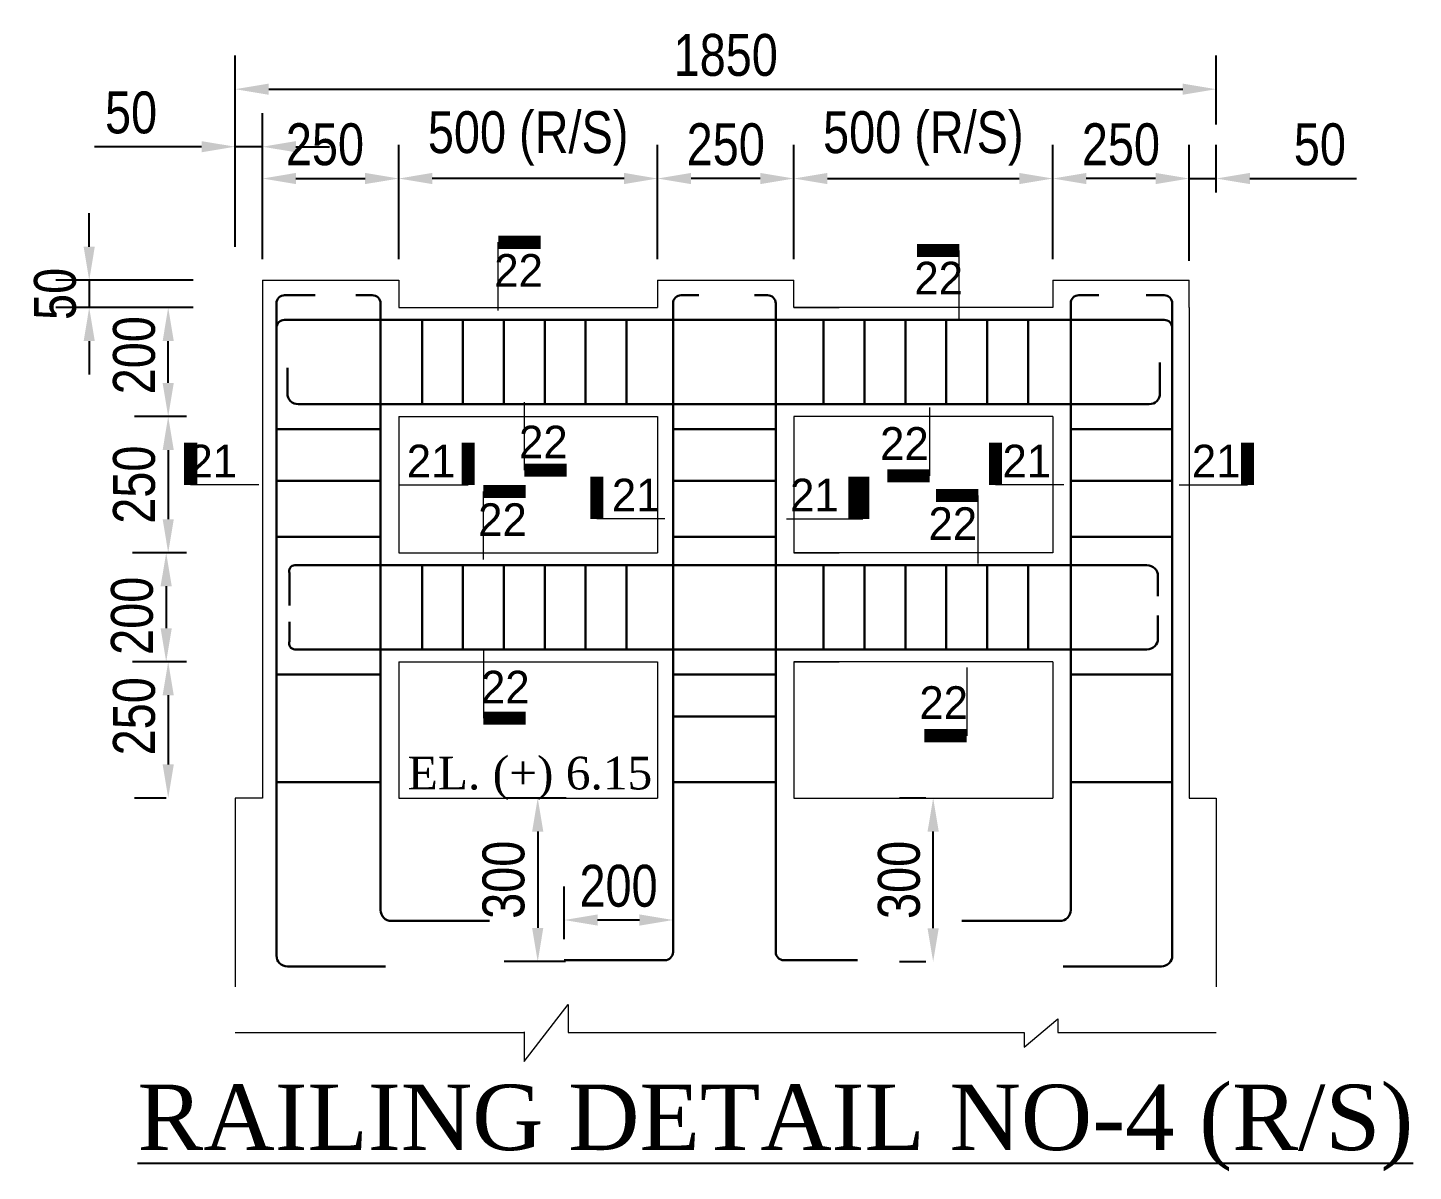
# Model space of a CAD drawing. Extents: x -358915 to 1258323, y -1667244 to -305611.
# Drawn here: x 1116619 to 1119923, y -1474633 to -1471905 of the extents above; entities that cross this region are included whole.
import ezdxf

# ---------------------------------------------------------------- set-up
doc = ezdxf.new("R2010")
doc.units = 0
doc.header["$LTSCALE"] = 300
doc.header["$MEASUREMENT"] = 0
doc.linetypes.add('DASHED', pattern=[0.75, 0.5, -0.25])
doc.layers.get('DEFPOINTS').update_dxf_attribs({"linetype": 'CONTINUOUS'})
doc.layers.add('LINE', color=7, linetype='CONTINUOUS')
doc.layers.add('TEXT', color=10, linetype='CONTINUOUS')
doc.layers.add('ROD', color=1, linetype='CONTINUOUS', lineweight=30)
doc.styles.add('DIM', font='isocp3.shx')
doc.styles.add('SH-T2', font='arial.ttf', dxfattribs={"width": 0.8})
doc.dimstyles.new('dim_50', dxfattribs={"dimtxt": 100, "dimasz": 100, "dimexe": 50, "dimexo": 30, "dimgap": 30, "dimtad": 1, "dimdec": 0, "dimzin": 0, "dimdsep": 46, "dimtxsty": 'DIM', "dimcen": 0.09, "dimclrd": 5, "dimclre": 5, "dimclrt": 7, "dimadec": 0, "dimazin": 0, "dimtfac": 1, "dimtdec": 0, "dimtmove": 0, "dimatfit": 3, "dimfxl": 1, "dimtolj": 1, "dimtzin": 0, "dimarcsym": 1})

# ---------------------------------------------------------------- blocks, each defined once
blk = doc.blocks.new('se')
at = {"layer": 'TEXT', "color": 6, "lineweight": 9, "ltscale": 3}
blk.add_lwpolyline([(0, 0, 20, 20, 0), (0, 64.7, 0, 0, 0)], format="xyseb", dxfattribs=at)
blk.add_lwpolyline([(-104.2, 0), (0, 0)], dxfattribs=at)
blk = doc.blocks.new('*D1219')
at = {"layer": 'DEFPOINTS', "color": 0, "transparency": 16777216}
for p in [(1117503.3, -1472264.6), (1117178.3, -1472507.3), (1117503.3, -1472507.3)]:
    blk.add_point(p, dxfattribs=at)
at = {"layer": 'LINE', "color": 5, "lineweight": -2, "transparency": 16777216}
for p, q in [((1117178.3, -1472457.3), (1117178.3, -1472184.6)), ((1117503.3, -1472457.3), (1117503.3, -1472184.6)), ((1117258.3, -1472264.6), (1117423.3, -1472264.6))]:
    blk.add_line(p, q, dxfattribs=at)
at = {"layer": 'LINE', "color": 5, "transparency": 16777216}
for points in [[(1117258.3, -1472251.2), (1117258.3, -1472277.9), (1117178.3, -1472264.6)], [(1117423.3, -1472251.2), (1117423.3, -1472277.9), (1117503.3, -1472264.6)]]:
    blk.add_solid(points, dxfattribs=at)
at = {"layer": 'LINE', "color": 7, "transparency": 16777216, "insert": (1117327.4, -1472183.5), "char_height": 100, "attachment_point": 5, "style": 'SH-T2'}
blk.add_mtext('\\A1;250', dxfattribs=at)
blk = doc.blocks.new('*D1220')
at = {"layer": 'DEFPOINTS', "color": 0, "transparency": 16777216}
for p in [(1117503.3, -1472264.6), (1117503.3, -1472507.3), (1118120.8, -1472507.3)]:
    blk.add_point(p, dxfattribs=at)
at = {"layer": 'LINE', "color": 5, "lineweight": -2, "transparency": 16777216}
for p, q in [((1117503.3, -1472457.3), (1117503.3, -1472184.6)), ((1118120.8, -1472457.3), (1118120.8, -1472184.6)), ((1118040.8, -1472264.6), (1117583.3, -1472264.6))]:
    blk.add_line(p, q, dxfattribs=at)
at = {"layer": 'LINE', "color": 5, "transparency": 16777216}
for points in [[(1117583.3, -1472251.2), (1117583.3, -1472277.9), (1117503.3, -1472264.6)], [(1118040.8, -1472251.2), (1118040.8, -1472277.9), (1118120.8, -1472264.6)]]:
    blk.add_solid(points, dxfattribs=at)
at = {"layer": 'LINE', "color": 7, "transparency": 16777216, "insert": (1117812, -1472169), "char_height": 100, "attachment_point": 5, "style": 'SH-T2'}
blk.add_mtext('\\A1;500 (R/S)', dxfattribs=at)
blk = doc.blocks.new('*D1221')
at = {"layer": 'DEFPOINTS', "color": 0, "transparency": 16777216}
for p in [(1118120.8, -1472264.6), (1118120.8, -1472435.7), (1118445.8, -1472435.7)]:
    blk.add_point(p, dxfattribs=at)
at = {"layer": 'LINE', "color": 5, "lineweight": -2, "transparency": 16777216}
for p, q in [((1118120.8, -1472385.7), (1118120.8, -1472184.6)), ((1118445.8, -1472385.7), (1118445.8, -1472184.6)), ((1118365.8, -1472264.6), (1118200.8, -1472264.6))]:
    blk.add_line(p, q, dxfattribs=at)
at = {"layer": 'LINE', "color": 5, "transparency": 16777216}
for points in [[(1118200.8, -1472251.2), (1118200.8, -1472277.9), (1118120.8, -1472264.6)], [(1118365.8, -1472251.2), (1118365.8, -1472277.9), (1118445.8, -1472264.6)]]:
    blk.add_solid(points, dxfattribs=at)
at = {"layer": 'LINE', "color": 7, "transparency": 16777216, "insert": (1118283.3, -1472183.5), "char_height": 100, "attachment_point": 5, "style": 'SH-T2'}
blk.add_mtext('\\A1;250', dxfattribs=at)
blk = doc.blocks.new('*D1222')
at = {"layer": 'DEFPOINTS', "color": 0, "transparency": 16777216}
for p in [(1116953.6, -1472572.3), (1117047.2, -1472572.3), (1117047.2, -1472832.3)]:
    blk.add_point(p, dxfattribs=at)
at = {"layer": 'LINE', "color": 5, "lineweight": -2, "transparency": 16777216}
for p, q in [((1116997.2, -1472572.3), (1116873.6, -1472572.3)), ((1116953.6, -1472752.3), (1116953.6, -1472652.3)), ((1116997.2, -1472832.3), (1116873.6, -1472832.3))]:
    blk.add_line(p, q, dxfattribs=at)
at = {"layer": 'LINE', "color": 5, "transparency": 16777216}
for points in [[(1116940.3, -1472652.3), (1116966.9, -1472652.3), (1116953.6, -1472572.3)], [(1116940.3, -1472752.3), (1116966.9, -1472752.3), (1116953.6, -1472832.3)]]:
    blk.add_solid(points, dxfattribs=at)
at = {"layer": 'LINE', "color": 7, "transparency": 16777216, "insert": (1116872.6, -1472686.1), "char_height": 100, "attachment_point": 5, "rotation": 90, "style": 'SH-T2'}
blk.add_mtext('\\A1;200', dxfattribs=at)
blk = doc.blocks.new('*D1223')
at = {"layer": 'DEFPOINTS', "color": 0, "transparency": 16777216}
for p in [(1117047.2, -1472832.3), (1116953.6, -1473157.3), (1117047.2, -1473157.3)]:
    blk.add_point(p, dxfattribs=at)
at = {"layer": 'LINE', "color": 5, "lineweight": -2, "transparency": 16777216}
for p, q in [((1116997.2, -1472832.3), (1116873.6, -1472832.3)), ((1116953.6, -1472912.3), (1116953.6, -1473077.3)), ((1116997.2, -1473157.3), (1116873.6, -1473157.3))]:
    blk.add_line(p, q, dxfattribs=at)
at = {"layer": 'LINE', "color": 5, "transparency": 16777216}
for points in [[(1116940.3, -1472912.3), (1116966.9, -1472912.3), (1116953.6, -1472832.3)], [(1116940.3, -1473077.3), (1116966.9, -1473077.3), (1116953.6, -1473157.3)]]:
    blk.add_solid(points, dxfattribs=at)
at = {"layer": 'LINE', "color": 7, "transparency": 16777216, "insert": (1116872.6, -1472994.8), "char_height": 100, "attachment_point": 5, "rotation": 90, "style": 'SH-T2'}
blk.add_mtext('\\A1;250', dxfattribs=at)
blk = doc.blocks.new('*D1224')
at = {"layer": 'DEFPOINTS', "color": 0, "transparency": 16777216}
for p in [(1117047.2, -1473157.3), (1116948.8, -1473417.3), (1117047.2, -1473417.3)]:
    blk.add_point(p, dxfattribs=at)
at = {"layer": 'LINE', "color": 5, "lineweight": -2, "transparency": 16777216}
for p, q in [((1116997.2, -1473157.3), (1116868.8, -1473157.3)), ((1116948.8, -1473237.3), (1116948.8, -1473337.3)), ((1116997.2, -1473417.3), (1116868.8, -1473417.3))]:
    blk.add_line(p, q, dxfattribs=at)
at = {"layer": 'LINE', "color": 5, "transparency": 16777216}
for points in [[(1116935.4, -1473237.3), (1116962.1, -1473237.3), (1116948.8, -1473157.3)], [(1116935.4, -1473337.3), (1116962.1, -1473337.3), (1116948.8, -1473417.3)]]:
    blk.add_solid(points, dxfattribs=at)
at = {"layer": 'LINE', "color": 7, "transparency": 16777216, "insert": (1116867.7, -1473307.6), "char_height": 100, "attachment_point": 5, "rotation": 90, "style": 'SH-T2'}
blk.add_mtext('\\A1;200', dxfattribs=at)
blk = doc.blocks.new('*D1225')
at = {"layer": 'DEFPOINTS', "color": 0, "transparency": 16777216}
for p in [(1116998.8, -1473417.3), (1116953.6, -1473742.3), (1116998.8, -1473742.3)]:
    blk.add_point(p, dxfattribs=at)
at = {"layer": 'LINE', "color": 5, "lineweight": -2, "transparency": 16777216}
for p, q in [((1116948.8, -1473417.3), (1116873.6, -1473417.3)), ((1116953.6, -1473497.3), (1116953.6, -1473662.3)), ((1116948.8, -1473742.3), (1116873.6, -1473742.3))]:
    blk.add_line(p, q, dxfattribs=at)
at = {"layer": 'LINE', "color": 5, "transparency": 16777216}
for points in [[(1116940.3, -1473497.3), (1116966.9, -1473497.3), (1116953.6, -1473417.3)], [(1116940.3, -1473662.3), (1116966.9, -1473662.3), (1116953.6, -1473742.3)]]:
    blk.add_solid(points, dxfattribs=at)
at = {"layer": 'LINE', "color": 7, "transparency": 16777216, "insert": (1116872.6, -1473547.3), "char_height": 100, "attachment_point": 5, "rotation": 90, "style": 'SH-T2'}
blk.add_mtext('\\A1;250', dxfattribs=at)
blk = doc.blocks.new('*D1226')
at = {"layer": 'DEFPOINTS', "color": 0, "transparency": 16777216}
for p in [(1119063.3, -1472264.6), (1118445.8, -1472507.3), (1119063.3, -1472507.3)]:
    blk.add_point(p, dxfattribs=at)
at = {"layer": 'LINE', "color": 5, "lineweight": -2, "transparency": 16777216}
for p, q in [((1118445.8, -1472457.3), (1118445.8, -1472184.6)), ((1119063.3, -1472457.3), (1119063.3, -1472184.6)), ((1118525.8, -1472264.6), (1118983.3, -1472264.6))]:
    blk.add_line(p, q, dxfattribs=at)
at = {"layer": 'LINE', "color": 5, "transparency": 16777216}
for points in [[(1118525.8, -1472251.2), (1118525.8, -1472277.9), (1118445.8, -1472264.6)], [(1118983.3, -1472251.2), (1118983.3, -1472277.9), (1119063.3, -1472264.6)]]:
    blk.add_solid(points, dxfattribs=at)
at = {"layer": 'LINE', "color": 7, "transparency": 16777216, "insert": (1118754.5, -1472169), "char_height": 100, "attachment_point": 5, "style": 'SH-T2'}
blk.add_mtext('\\A1;500 (R/S)', dxfattribs=at)
blk = doc.blocks.new('*D1227')
at = {"layer": 'DEFPOINTS', "color": 0, "transparency": 16777216}
for p in [(1118778, -1473742.3), (1118810.9, -1473742.3), (1118810.9, -1474132.9)]:
    blk.add_point(p, dxfattribs=at)
at = {"layer": 'LINE', "color": 5, "lineweight": -2, "transparency": 16777216}
for p, q in [((1118760.9, -1473742.3), (1118698, -1473742.3)), ((1118778, -1474052.9), (1118778, -1473822.3)), ((1118760.9, -1474132.9), (1118698, -1474132.9))]:
    blk.add_line(p, q, dxfattribs=at)
at = {"layer": 'LINE', "color": 5, "transparency": 16777216}
for points in [[(1118764.6, -1473822.3), (1118791.3, -1473822.3), (1118778, -1473742.3)], [(1118764.6, -1474052.9), (1118791.3, -1474052.9), (1118778, -1474132.9)]]:
    blk.add_solid(points, dxfattribs=at)
at = {"layer": 'LINE', "color": 7, "transparency": 16777216, "insert": (1118696.9, -1473937.6), "char_height": 100, "attachment_point": 5, "rotation": 90, "style": 'SH-T2'}
blk.add_mtext('\\A1;300', dxfattribs=at)
blk = doc.blocks.new('*D1228')
at = {"layer": 'DEFPOINTS', "color": 0, "transparency": 16777216}
for p in [(1117062.9, -1472507.3), (1116765.2, -1472572.3), (1117062.9, -1472572.3)]:
    blk.add_point(p, dxfattribs=at)
at = {"layer": 'LINE', "color": 5, "lineweight": -2, "transparency": 16777216}
for p, q in [((1116765.2, -1472427.3), (1116765.2, -1472347.3)), ((1117012.9, -1472507.3), (1116685.2, -1472507.3)), ((1116765.2, -1472507.3), (1116765.2, -1472572.3)), ((1117012.9, -1472572.3), (1116685.2, -1472572.3)), ((1116765.2, -1472652.3), (1116765.2, -1472732.3))]:
    blk.add_line(p, q, dxfattribs=at)
at = {"layer": 'LINE', "color": 5, "transparency": 16777216}
for points in [[(1116751.9, -1472427.3), (1116778.5, -1472427.3), (1116765.2, -1472507.3)], [(1116751.9, -1472652.3), (1116778.5, -1472652.3), (1116765.2, -1472572.3)]]:
    blk.add_solid(points, dxfattribs=at)
at = {"layer": 'LINE', "color": 7, "transparency": 16777216, "insert": (1116684.1, -1472539.8), "char_height": 100, "attachment_point": 5, "rotation": 90, "style": 'SH-T2'}
blk.add_mtext('\\A1;50', dxfattribs=at)
blk = doc.blocks.new('*D1229')
at = {"layer": 'DEFPOINTS', "color": 0, "transparency": 16777216}
for p in [(1117952.8, -1473742.3), (1117834.9, -1474132.3), (1117951.4, -1474132.3)]:
    blk.add_point(p, dxfattribs=at)
at = {"layer": 'LINE', "color": 5, "lineweight": -2, "transparency": 16777216}
for p, q in [((1117902.8, -1473742.3), (1117754.9, -1473742.3)), ((1117834.9, -1473822.3), (1117834.9, -1474052.3)), ((1117901.4, -1474132.3), (1117754.9, -1474132.3))]:
    blk.add_line(p, q, dxfattribs=at)
at = {"layer": 'LINE', "color": 5, "transparency": 16777216}
for points in [[(1117821.5, -1473822.3), (1117848.2, -1473822.3), (1117834.9, -1473742.3)], [(1117821.5, -1474052.3), (1117848.2, -1474052.3), (1117834.9, -1474132.3)]]:
    blk.add_solid(points, dxfattribs=at)
at = {"layer": 'LINE', "color": 7, "transparency": 16777216, "insert": (1117753.8, -1473937.3), "char_height": 100, "attachment_point": 5, "rotation": 90, "style": 'SH-T2'}
blk.add_mtext('\\A1;300', dxfattribs=at)
blk = doc.blocks.new('*D1230')
at = {"layer": 'DEFPOINTS', "color": 0, "transparency": 16777216}
for p in [(1117897.8, -1474033.3), (1117897.8, -1474129.1), (1118157.6, -1474109.6)]:
    blk.add_point(p, dxfattribs=at)
at = {"layer": 'LINE', "color": 5, "lineweight": -2, "transparency": 16777216}
for p, q in [((1117897.8, -1474079.1), (1117897.8, -1473953.3)), ((1118157.6, -1474059.6), (1118157.6, -1473953.3)), ((1118077.6, -1474033.3), (1117977.8, -1474033.3))]:
    blk.add_line(p, q, dxfattribs=at)
at = {"layer": 'LINE', "color": 5, "transparency": 16777216}
for points in [[(1117977.8, -1474020), (1117977.8, -1474046.7), (1117897.8, -1474033.3)], [(1118077.6, -1474020), (1118077.6, -1474046.7), (1118157.6, -1474033.3)]]:
    blk.add_solid(points, dxfattribs=at)
at = {"layer": 'LINE', "color": 7, "transparency": 16777216, "insert": (1118027.7, -1473952.3), "char_height": 100, "attachment_point": 5, "style": 'SH-T2'}
blk.add_mtext('\\A1;200', dxfattribs=at)
blk = doc.blocks.new('*D1231')
at = {"layer": 'DEFPOINTS', "color": 0, "transparency": 16777216}
for p in [(1119063.3, -1472264.6), (1119063.3, -1472435.7), (1119388.3, -1472510.6)]:
    blk.add_point(p, dxfattribs=at)
at = {"layer": 'LINE', "color": 5, "lineweight": -2, "transparency": 16777216}
for p, q in [((1119063.3, -1472385.7), (1119063.3, -1472184.6)), ((1119388.3, -1472460.6), (1119388.3, -1472184.6)), ((1119308.3, -1472264.6), (1119143.3, -1472264.6))]:
    blk.add_line(p, q, dxfattribs=at)
at = {"layer": 'LINE', "color": 5, "transparency": 16777216}
for points in [[(1119143.3, -1472251.2), (1119143.3, -1472277.9), (1119063.3, -1472264.6)], [(1119308.3, -1472251.2), (1119308.3, -1472277.9), (1119388.3, -1472264.6)]]:
    blk.add_solid(points, dxfattribs=at)
at = {"layer": 'LINE', "color": 7, "transparency": 16777216, "insert": (1119225.8, -1472183.5), "char_height": 100, "attachment_point": 5, "style": 'SH-T2'}
blk.add_mtext('\\A1;250', dxfattribs=at)
blk = doc.blocks.new('*D1232')
at = {"layer": 'DEFPOINTS', "color": 0, "transparency": 16777216}
for p in [(1119453.3, -1472264.6), (1119388.3, -1472347.8), (1119453.3, -1472347.8)]:
    blk.add_point(p, dxfattribs=at)
at = {"layer": 'LINE', "color": 5, "lineweight": -2, "transparency": 16777216}
for p, q in [((1119388.3, -1472297.8), (1119388.3, -1472184.6)), ((1119453.3, -1472297.8), (1119453.3, -1472184.6)), ((1119308.3, -1472264.6), (1119228.3, -1472264.6)), ((1119388.3, -1472264.6), (1119453.3, -1472264.6)), ((1119533.3, -1472264.6), (1119787.6, -1472264.6))]:
    blk.add_line(p, q, dxfattribs=at)
at = {"layer": 'LINE', "color": 5, "transparency": 16777216}
for points in [[(1119308.3, -1472251.2), (1119308.3, -1472277.9), (1119388.3, -1472264.6)], [(1119533.3, -1472251.2), (1119533.3, -1472277.9), (1119453.3, -1472264.6)]]:
    blk.add_solid(points, dxfattribs=at)
at = {"layer": 'LINE', "color": 7, "transparency": 16777216, "insert": (1119700.4, -1472183.5), "char_height": 100, "attachment_point": 5, "style": 'SH-T2'}
blk.add_mtext('\\A1;50', dxfattribs=at)
blk = doc.blocks.new('*D1233')
at = {"layer": 'DEFPOINTS', "color": 0, "transparency": 16777216}
for p in [(1117113.3, -1472188.7), (1117113.3, -1472477.7), (1117178.3, -1472477.7)]:
    blk.add_point(p, dxfattribs=at)
at = {"layer": 'LINE', "color": 5, "lineweight": -2, "transparency": 16777216}
for p, q in [((1117113.3, -1472427.7), (1117113.3, -1472108.7)), ((1117178.3, -1472427.7), (1117178.3, -1472108.7)), ((1117033.3, -1472188.7), (1116777.8, -1472188.7)), ((1117178.3, -1472188.7), (1117113.3, -1472188.7)), ((1117258.3, -1472188.7), (1117338.3, -1472188.7))]:
    blk.add_line(p, q, dxfattribs=at)
at = {"layer": 'LINE', "color": 5, "transparency": 16777216}
for points in [[(1117033.3, -1472175.4), (1117033.3, -1472202), (1117113.3, -1472188.7)], [(1117258.3, -1472175.4), (1117258.3, -1472202), (1117178.3, -1472188.7)]]:
    blk.add_solid(points, dxfattribs=at)
at = {"layer": 'LINE', "color": 7, "transparency": 16777216, "insert": (1116865, -1472107.6), "char_height": 100, "attachment_point": 5, "style": 'SH-T2'}
blk.add_mtext('\\A1;50', dxfattribs=at)
blk = doc.blocks.new('*D1234')
at = {"layer": 'DEFPOINTS', "color": 0, "transparency": 16777216}
for p in [(1119453.3, -1472051.5), (1117113.3, -1472185.6), (1119453.3, -1472185.6)]:
    blk.add_point(p, dxfattribs=at)
at = {"layer": 'LINE', "color": 5, "lineweight": -2, "transparency": 16777216}
for p, q in [((1117113.3, -1472135.6), (1117113.3, -1471971.5)), ((1119453.3, -1472135.6), (1119453.3, -1471971.5)), ((1117193.3, -1472051.5), (1119373.3, -1472051.5))]:
    blk.add_line(p, q, dxfattribs=at)
at = {"layer": 'LINE', "color": 5, "transparency": 16777216}
for points in [[(1117193.3, -1472038.2), (1117193.3, -1472064.8), (1117113.3, -1472051.5)], [(1119373.3, -1472038.2), (1119373.3, -1472064.8), (1119453.3, -1472051.5)]]:
    blk.add_solid(points, dxfattribs=at)
at = {"layer": 'LINE', "color": 7, "transparency": 16777216, "insert": (1118283.3, -1471970.4), "char_height": 100, "attachment_point": 5, "style": 'SH-T2'}
blk.add_mtext('\\A1;1850', dxfattribs=at)

msp = doc.modelspace()

# ---------------------------------------------------------------- linework, layer by layer
at = {"layer": 'LINE', "lineweight": 9}
for p, q in [((1117178.3, -1472507.3), (1117178.3, -1473742.3)), ((1117503.3, -1472572.3), (1118120.8, -1472572.3)), ((1118445.8, -1472572.3), (1118553.5, -1472572.3)), ((1119063.3, -1472572.3), (1118445.8, -1472572.3)), ((1119388.3, -1472572.3), (1119388.3, -1473742.3)), ((1117503.3, -1472832.3), (1118120.8, -1472832.3)), ((1117503.3, -1472832.3), (1117503.3, -1473157.3)), ((1118120.8, -1472832.3), (1118120.8, -1473157.3)), ((1118445.8, -1472832.3), (1118445.8, -1473157.3)), ((1119063.3, -1472832.3), (1118445.8, -1472832.3)), ((1118445.8, -1472832.3), (1118445.8, -1473157.3)), ((1119063.3, -1472832.3), (1119063.3, -1473157.3)), ((1117503.3, -1473157.3), (1118120.8, -1473157.3)), ((1118445.8, -1473157.3), (1118553.5, -1473157.3)), ((1119063.3, -1473157.3), (1118445.8, -1473157.3)), ((1117503.3, -1473417.3), (1118120.8, -1473417.3)), ((1117503.3, -1473417.3), (1117503.3, -1473742.3)), ((1118120.8, -1473417.3), (1118120.8, -1473742.3)), ((1118445.8, -1473417.3), (1118553.5, -1473417.3)), ((1118445.8, -1473417.3), (1118445.8, -1473742.3)), ((1119063.3, -1473417.3), (1118445.8, -1473417.3)), ((1118445.8, -1473417.3), (1118445.8, -1473742.3)), ((1119063.3, -1473417.3), (1119063.3, -1473742.3)), ((1117503.3, -1473742.3), (1118120.8, -1473742.3)), ((1118445.8, -1473742.3), (1119063.3, -1473742.3)), ((1118994.7, -1474336.6), (1119075.7, -1474269)), ((1119075.7, -1474269), (1119075.7, -1474301.5)), ((1118994.7, -1474301.5), (1118994.7, -1474336.6))]:
    msp.add_line(p, q, dxfattribs=at)
at = {"layer": 'LINE', "linetype": 'DASHED', "lineweight": 9, "ltscale": 3}
msp.add_line((1117503.3, -1472507.3), (1117503.3, -1472572.3), dxfattribs=at)
at = {"layer": 'LINE', "lineweight": 15}
for p, q in [((1117802.9, -1474370.4), (1117907.4, -1474235.2)), ((1117907.4, -1474235.2), (1117907.4, -1474301.5)), ((1117113.3, -1474301.5), (1117802.9, -1474301.5)), ((1117802.9, -1474300.2), (1117802.9, -1474370.4)), ((1117907.4, -1474301.5), (1118994.7, -1474301.5)), ((1119075.7, -1474301.5), (1119453.3, -1474301.5))]:
    msp.add_line(p, q, dxfattribs=at)
at = {"layer": 'LINE', "linetype": 'DASHED', "lineweight": 9, "ltscale": 3}
for points in [[(1117178.3, -1472507.3), (1117503.3, -1472507.3)], [(1118120.8, -1472507.3), (1118445.8, -1472507.3)], [(1118120.8, -1472507.3), (1118120.8, -1472572.3)], [(1118445.8, -1472572.3), (1118445.8, -1472507.3)], [(1118445.8, -1472572.3), (1118445.8, -1472507.3)], [(1119063.3, -1472507.3), (1119388.3, -1472507.3)], [(1119063.3, -1472507.3), (1119063.3, -1472572.3)], [(1119388.3, -1472572.3), (1119388.3, -1472507.3)], [(1117178.3, -1473742.3), (1117113.3, -1473742.3), (1117113.3, -1474301.5)], [(1119388.3, -1473742.3), (1119453.3, -1473742.3), (1119453.3, -1474301.5)]]:
    msp.add_lwpolyline(points, dxfattribs=at)
at = {"layer": 'ROD'}
for p, q in [((1117231.3, -1472601.8), (1118445.8, -1472601.8)), ((1117434.1, -1472601.8), (1117231.3, -1472601.8)), ((1117459.9, -1472601.8), (1117459.9, -1474009.6)), ((1117559, -1472802.9), (1117559, -1472601.8)), ((1117656.5, -1472802.9), (1117656.5, -1472601.8)), ((1117754, -1472802.9), (1117754, -1472601.8)), ((1117851.5, -1472802.9), (1117851.5, -1472601.8)), ((1117851.5, -1472802.9), (1117851.5, -1472601.8)), ((1117949, -1472802.9), (1117949, -1472601.8)), ((1118046.5, -1472802.9), (1118046.5, -1472601.8)), ((1118376.6, -1472601.8), (1118177.1, -1472601.8)), ((1118445.8, -1472601.8), (1118553.5, -1472601.8)), ((1119324.9, -1472601.8), (1118445.8, -1472601.8)), ((1118516.8, -1472802.9), (1118516.8, -1472601.8)), ((1118614.3, -1472802.9), (1118614.3, -1472601.8)), ((1118711.8, -1472802.9), (1118711.8, -1472601.8)), ((1118809.3, -1472802.9), (1118809.3, -1472601.8)), ((1118809.3, -1472802.9), (1118809.3, -1472601.8)), ((1118906.8, -1472802.9), (1118906.8, -1472601.8)), ((1119004.3, -1472802.9), (1119004.3, -1472601.8)), ((1119131.9, -1472601.8), (1119328.8, -1472601.8)), ((1117211.8, -1474118.1), (1117211.8, -1472621.3)), ((1117211.8, -1472716.2), (1117211.8, -1472621.3)), ((1118157.6, -1474109.6), (1118157.6, -1472629.4)), ((1118157.6, -1472629.4), (1118157.6, -1472654.1)), ((1118402.4, -1472629.4), (1118402.4, -1474109.6)), ((1119348.3, -1472716.2), (1119348.3, -1472621.3)), ((1119348.3, -1474118.1), (1119348.3, -1472643.6)), ((1119106, -1472669.3), (1119106, -1474009.6)), ((1117237.8, -1472776.9), (1117237.8, -1472715.8)), ((1119319, -1472776.9), (1119319, -1472703.4)), ((1117263.8, -1472802.9), (1118445.8, -1472802.9)), ((1118445.8, -1472802.9), (1118553.5, -1472802.9)), ((1119293, -1472802.9), (1118445.8, -1472802.9)), ((1117211.8, -1472862.6), (1117459.9, -1472862.6)), ((1118157.6, -1472862.6), (1118374.3, -1472862.6)), ((1118192.3, -1472862.6), (1118402.4, -1472862.6)), ((1119348.3, -1472862.6), (1119106, -1472862.6)), ((1117211.8, -1472985.7), (1117459.9, -1472985.7)), ((1118157.6, -1472985.7), (1118374.3, -1472985.7)), ((1118192.3, -1472985.7), (1118402.4, -1472985.7)), ((1119348.3, -1472985.7), (1119106, -1472985.7)), ((1117211.8, -1473119.1), (1117459.9, -1473119.1)), ((1118157.6, -1473119.1), (1118374.3, -1473119.1)), ((1118192.3, -1473119.1), (1118402.4, -1473119.1)), ((1119348.3, -1473119.1), (1119106, -1473119.1)), ((1117242.8, -1473206.3), (1117242.8, -1473282.8)), ((1117255.4, -1473186.8), (1118445.8, -1473186.8)), ((1117559, -1473387.9), (1117559, -1473186.8)), ((1117656.5, -1473387.9), (1117656.5, -1473186.8)), ((1117754, -1473387.9), (1117754, -1473186.8)), ((1117851.5, -1473387.9), (1117851.5, -1473186.8)), ((1117851.5, -1473387.9), (1117851.5, -1473186.8)), ((1117949, -1473387.9), (1117949, -1473186.8)), ((1118046.5, -1473387.9), (1118046.5, -1473186.8)), ((1118445.8, -1473186.8), (1118553.5, -1473186.8)), ((1119288, -1473186.8), (1118445.8, -1473186.8)), ((1118516.8, -1473387.9), (1118516.8, -1473186.8)), ((1118614.3, -1473387.9), (1118614.3, -1473186.8)), ((1118711.8, -1473387.9), (1118711.8, -1473186.8)), ((1118809.3, -1473387.9), (1118809.3, -1473186.8)), ((1118809.3, -1473387.9), (1118809.3, -1473186.8)), ((1118906.8, -1473387.9), (1118906.8, -1473186.8)), ((1119004.3, -1473387.9), (1119004.3, -1473186.8)), ((1119314, -1473212.8), (1119314, -1473260.5)), ((1119314, -1473306.7), (1119314, -1473361.9)), ((1117242.8, -1473322), (1117242.8, -1473368.4)), ((1117255.4, -1473387.9), (1118445.8, -1473387.9)), ((1118445.8, -1473387.9), (1118553.5, -1473387.9)), ((1119288, -1473387.9), (1118445.8, -1473387.9)), ((1117211.8, -1473447.6), (1117459.9, -1473447.6)), ((1118157.6, -1473447.6), (1118374.3, -1473447.6)), ((1118192.3, -1473447.6), (1118402.4, -1473447.6)), ((1119348.3, -1473447.6), (1119106, -1473447.6)), ((1118157.6, -1473547.6), (1118402.4, -1473547.6)), ((1117211.8, -1473704.1), (1117459.9, -1473704.1)), ((1118157.6, -1473704.1), (1118374.3, -1473704.1)), ((1118192.3, -1473704.1), (1118402.4, -1473704.1)), ((1119347.4, -1473704.1), (1119105.2, -1473704.1)), ((1117485.9, -1474035.6), (1117719.9, -1474035.6)), ((1119080, -1474035.6), (1118846, -1474035.6)), ((1118138.1, -1474129.1), (1117897.8, -1474129.1)), ((1117897.8, -1474129.1), (1118131.4, -1474129.1)), ((1118421.9, -1474129.1), (1118597.2, -1474129.1)), ((1118597.2, -1474129.1), (1118428.5, -1474129.1)), ((1117237.8, -1474144.1), (1117471.8, -1474144.1)), ((1119322.3, -1474144.1), (1119088.3, -1474144.1))]:
    msp.add_line(p, q, dxfattribs=at)
for points in [[(1117303.8, -1472543), (1117231.3, -1472543, 0.414214), (1117211.8, -1472562.5), (1117211.8, -1472621.3)], [(1117401.4, -1472543), (1117440.4, -1472543, -0.414214), (1117459.9, -1472562.5), (1117459.9, -1472601.8)], [(1118219.1, -1472543), (1118177.1, -1472543, 0.414214), (1118157.6, -1472562.5), (1118157.6, -1472629.4)], [(1118351.9, -1472543), (1118382.9, -1472543, -0.414214), (1118402.4, -1472562.5), (1118402.4, -1472629.4)], [(1119173.4, -1472543), (1119125.5, -1472543, 0.414214), (1119106, -1472562.5), (1119106, -1472671.1)], [(1119286.1, -1472543), (1119328.8, -1472543, -0.414214), (1119348.3, -1472562.5), (1119348.3, -1472629.4)]]:
    msp.add_lwpolyline(points, format="xyb", dxfattribs=at)
for centre, radius, start, end in [((1117231.3, -1472621.3), 19.5, 90, 180), ((1117231.3, -1472621.3), 19.5, 90, 180), ((1119328.8, -1472621.3), 19.5, 0, 90), ((1119328.8, -1472621.3), 19.5, 0, 90), ((1117263.8, -1472776.9), 26, 180, 270), ((1119293, -1472776.9), 26, 270, 0), ((1117256.6, -1473201.4), 14.7, 94.6932, 199.3945), ((1119288, -1473212.8), 26, 0, 90), ((1117256.6, -1473373.3), 14.7, 160.6055, 265.3068), ((1119288, -1473361.9), 26, 270, 0), ((1117485.9, -1474009.6), 26, 180, 270), ((1119080, -1474009.6), 26, 270, 0), ((1117237.8, -1474118.1), 26, 180, 270), ((1118138.1, -1474109.6), 19.5, 270, 0), ((1118421.9, -1474109.6), 19.5, 180, 270), ((1119322.3, -1474118.1), 26, 270, 0)]:
    msp.add_arc(centre, radius, start, end, dxfattribs=at)

# ---------------------------------------------------------------- block references
at = {"layer": 'TEXT', "linetype": 'DASHED', "lineweight": 9, "yscale": 1.560000000015123, "zscale": 1.56}
for p, xscale, rotation in [((1117740.8, -1472416.7), -1.560000000015123, 270), ((1118840.1, -1472436.2), 1.560000000015123, 90), ((1117802.8, -1472960.3), 1.560000000015123, 270), ((1118769.5, -1472973.5), -1.560000000015123, 90), ((1117705.3, -1473011.1), -1.560000000015123, 270), ((1118885.7, -1473020.6), 1.560000000015123, 90), ((1117705.3, -1473552), 1.560000000015123, 270), ((1118858.1, -1473593.6), -1.560000000015123, 90)]:
    msp.add_blockref('se', p, dxfattribs=dict(at, xscale=xscale, rotation=rotation))
for p, xscale in [((1117007.1, -1472995.3), -1.559999999939464), ((1117668.7, -1472995.3), 1.559999999939464), ((1118926.8, -1472995.3), -1.559999999939464), ((1119527.5, -1472995.3), 1.559999999939464), ((1117975.6, -1473076.4), -1.559999999939464), ((1118591.1, -1473076.4), 1.559999999939464), ((1118609.9, -1473076.4), 1.559999999939464)]:
    msp.add_blockref('se', p, dxfattribs=dict(at, xscale=xscale))

# ---------------------------------------------------------------- texts
at = {"layer": 'LINE', "color": 4, "insert": (1117816.3, -1473695.5), "char_height": 78, "attachment_point": 5}
msp.add_mtext('{\\fTimes New Roman|b0|i0|c0|p18;\\C0;EL. (+) 6.15}', dxfattribs=at)
at = {"layer": 'TEXT', "char_height": 78, "attachment_point": 5}
for s, insert, width in [('22 ', (1117789.3, -1472483.8), 92.472), ('22 ', (1118791.1, -1472502.2), 73.986), ('21 ', (1119001.4, -1472938.5), 85.768), ('22', (1118824.8, -1473087.8), 36.218)]:
    msp.add_mtext(s, dxfattribs=dict(at, insert=insert, width=width))
for s, insert in [('22 ', (1117848.3, -1472893.1)), ('22 ', (1118709.4, -1472896.6)), ('21 ', (1117059.9, -1472938.5)), ('21 ', (1117580.5, -1472938.5)), ('21', (1119453, -1472938.5)), ('21 ', (1118069.7, -1473019.6)), ('21 ', (1118494.7, -1473019.6)), ('22 ', (1117750.8, -1473078.3)), ('22 ', (1117757.6, -1473477.8)), ('22 ', (1118803, -1473514.7))]:
    msp.add_mtext(s, dxfattribs=dict(at, insert=insert))
at = {"layer": 'TEXT', "color": 4, "insert": (1116880.1, -1474529.3), "char_height": 97.5, "width": 3014.326, "attachment_point": 4, "line_spacing_factor": 0.64}
msp.add_mtext('{\\fTimes New Roman|b0|i0|c0|p18;\\H1.6x;\\L\\C6;RAILING DETAIL NO-4 (R/S)}', dxfattribs=at)

# ---------------------------------------------------------------- dimensions: what is measured, and where the dimension line sits
at = {"layer": 'LINE', "color": 0}
for base, p1, p2, text, picture, middle in [((1119453.3, -1472051.5), (1117113.3, -1472185.6), (1119453.3, -1472185.6), '1850', '*D1234', (1118283.3, -1471970.4)), ((1119453.3, -1472264.6), (1119388.3, -1472347.8), (1119453.3, -1472347.8), '50', '*D1232', (1119700.4, -1472183.5))]:
    dim = msp.add_linear_dim(base=base, p1=p1, p2=p2, text=text, dimstyle='dim_50', override={"dimasz": 80, "dimexe": 80, "dimexo": 50, "dimtxsty": 'SH-T2'}, dxfattribs=at)
    dim.commit()
    dim.dimension.update_dxf_attribs({"geometry": picture, "text_midpoint": middle})
for base, p1, p2, angle, text, picture, middle in [((1117503.3, -1472264.6), (1118120.8, -1472507.3), (1117503.3, -1472507.3), 180, '500 (R/S)', '*D1220', (1117812, -1472264.6)), ((1117113.3, -1472188.7), (1117178.3, -1472477.7), (1117113.3, -1472477.7), 180, '50', '*D1233', (1116865, -1472188.7)), ((1118120.8, -1472264.6), (1118445.8, -1472435.7), (1118120.8, -1472435.7), 180, '250', '*D1221', (1118283.3, -1472264.6)), ((1119063.3, -1472264.6), (1119388.3, -1472510.6), (1119063.3, -1472435.7), 180, '250', '*D1231', (1119225.8, -1472264.6)), ((1116765.2, -1472572.3), (1117062.9, -1472507.3), (1117062.9, -1472572.3), 90, '50', '*D1228', (1116765.2, -1472539.8)), ((1116953.6, -1472572.3), (1117047.2, -1472832.3), (1117047.2, -1472572.3), 90, '200', '*D1222', (1116953.6, -1472686.1)), ((1116948.8, -1473417.3), (1117047.2, -1473157.3), (1117047.2, -1473417.3), 90, '200', '*D1224', (1116948.8, -1473307.6)), ((1116953.6, -1473742.3), (1116998.8, -1473417.3), (1116998.8, -1473742.3), 90, '250', '*D1225', (1116953.6, -1473547.3))]:
    dim = msp.add_linear_dim(base=base, p1=p1, p2=p2, angle=angle, text=text, dimstyle='dim_50', override={"dimasz": 80, "dimexe": 80, "dimexo": 50, "dimtxsty": 'SH-T2'}, dxfattribs=at)
    dim.commit()
    dim.dimension.update_dxf_attribs({"geometry": picture, "text_midpoint": middle, "dimtype": 160})
for base, p1, p2, text, picture, middle in [((1119063.3, -1472264.6), (1118445.8, -1472507.3), (1119063.3, -1472507.3), '500 (R/S)', '*D1226', (1118754.5, -1472264.6)), ((1117503.3, -1472264.6), (1117178.3, -1472507.3), (1117503.3, -1472507.3), '250', '*D1219', (1117327.4, -1472264.6))]:
    dim = msp.add_linear_dim(base=base, p1=p1, p2=p2, text=text, dimstyle='dim_50', override={"dimasz": 80, "dimexe": 80, "dimexo": 50, "dimtxsty": 'SH-T2'}, dxfattribs=at)
    dim.commit()
    dim.dimension.update_dxf_attribs({"geometry": picture, "text_midpoint": middle, "dimtype": 160})
for base, p1, p2, angle, text, picture, middle in [((1116953.6, -1473157.3), (1117047.2, -1472832.3), (1117047.2, -1473157.3), 90, '250', '*D1223', (1116872.6, -1472994.8)), ((1117834.9, -1474132.3), (1117952.8, -1473742.3), (1117951.4, -1474132.3), 90, '300', '*D1229', (1117753.8, -1473937.3)), ((1118778, -1473742.3), (1118810.9, -1474132.9), (1118810.9, -1473742.3), 90, '300', '*D1227', (1118696.9, -1473937.6)), ((1117897.8, -1474033.3), (1118157.6, -1474109.6), (1117897.8, -1474129.1), 180, '200', '*D1230', (1118027.7, -1473952.3))]:
    dim = msp.add_linear_dim(base=base, p1=p1, p2=p2, angle=angle, text=text, dimstyle='dim_50', override={"dimasz": 80, "dimexe": 80, "dimexo": 50, "dimtxsty": 'SH-T2'}, dxfattribs=at)
    dim.commit()
    dim.dimension.update_dxf_attribs({"geometry": picture, "text_midpoint": middle})

doc.saveas('drawing.dxf')
